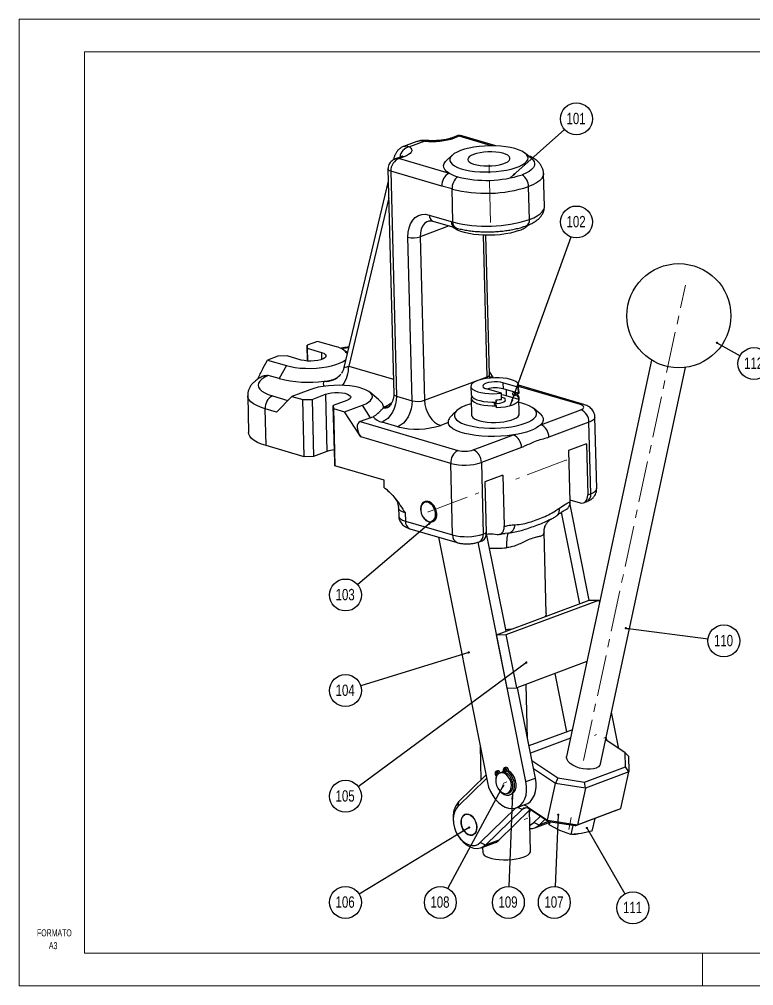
# Model space of a CAD drawing. Header units: millimetres. Extents: x 0 to 630, y 0 to 445.
# Drawn here: x 0 to 338.6, y 0 to 445.5 of the extents above; entities that cross this region are included whole.
import ezdxf

# ---------------------------------------------------------------- set-up
doc = ezdxf.new("R2010")
doc.units = ezdxf.units.MM
doc.header["$LTSCALE"] = 1.5
doc.linetypes.add('CENTERX2', pattern=[20.32, 12.7, -2.54, 2.54, -2.54])
doc.layers.add('COTAS', color=7, linetype='Continuous')
doc.styles.add('SLDTEXTSTYLE0', font='TXT', dxfattribs={"width": 0.595745})
doc.styles.add('SLDTEXTSTYLE6', font='TXT', dxfattribs={"width": 0.75})
doc.dimstyles.new('SLDDIMSTYLE0', dxfattribs={"dimtxt": 0.18, "dimasz": 3, "dimexe": 0, "dimexo": 0.0625, "dimgap": 0, "dimtad": 0, "dimtih": 1, "dimtoh": 1, "dimdec": 0, "dimrnd": 1e-09, "dimzin": 0, "dimdsep": 46, "dimtxsty": 'Standard', "dimsah": 1, "dimcen": 0.09, "dimadec": 0, "dimazin": 0, "dimtfac": 3, "dimtdec": 0, "dimtofl": 0, "dimtmove": 0, "dimatfit": 3, "dimfxl": 0, "dimfrac": 2, "dimtolj": 1, "dimtzin": 0, "dimarcsym": 0})
doc.dimstyles.new('SLDDIMSTYLE1', dxfattribs={"dimtxt": 0.18, "dimasz": 1.05, "dimexe": 0, "dimexo": 0.0625, "dimgap": 0, "dimtad": 0, "dimtih": 1, "dimtoh": 1, "dimdec": 0, "dimrnd": 1e-09, "dimzin": 0, "dimdsep": 46, "dimtxsty": 'Standard', "dimblk1": 'DOT', "dimblk2": 'DOT', "dimsah": 1, "dimcen": 0.09, "dimadec": 0, "dimazin": 0, "dimtfac": 1.05, "dimtdec": 0, "dimtofl": 0, "dimtmove": 0, "dimatfit": 3, "dimldrblk": 'DOT', "dimfxl": 0, "dimfrac": 2, "dimtolj": 1, "dimtzin": 0, "dimarcsym": 0})

# ---------------------------------------------------------------- blocks, each defined once
blk = doc.blocks.new('SW_NOTE_0')
at = {"color": 0, "linetype": 'Continuous', "lineweight": 18, "insert": (0, 4.16), "char_height": 3.228, "attachment_point": 1, "style": 'SLDTEXTSTYLE0'}
blk.add_mtext('FORMATO', dxfattribs=at)
blk = doc.blocks.new('SW_NOTE_0_1')
at = {"color": 0, "linetype": 'Continuous', "lineweight": 18, "insert": (0, 4.16), "char_height": 3.228, "attachment_point": 1, "style": 'SLDTEXTSTYLE0'}
blk.add_mtext('A3', dxfattribs=at)
blk = doc.blocks.new('Bloco2')
at = {"color": 7, "linetype": 'Continuous', "lineweight": 18}
for p, q in [((630.12, 445.6), (0.12, 445.6)), ((0.12, 445.6), (0.12, 0.1)), ((30.12, 430.6), (30.12, 15.1)), ((615.87, 430.6), (30.12, 430.6)), ((615.87, 15.1), (30.12, 15.1)), ((315.12, 0.1), (315.12, 15.1)), ((630.12, 0.1), (0.12, 0.1))]:
    blk.add_line(p, q, dxfattribs=at)
for name, p in [('SW_NOTE_0', (8.24, 21.9)), ('SW_NOTE_0_1', (13.75, 16))]:
    blk.add_blockref(name, p, dxfattribs=at)
blk = doc.blocks.new('SW_NOTE_0_2')
at = {"layer": 'COTAS', "color": 0}
blk.add_circle((5.5, 4.9), 7.36, dxfattribs=at)
at = {"layer": 'COTAS', "color": 0, "insert": (5.34, 7.68), "char_height": 5.25, "attachment_point": 2, "style": 'SLDTEXTSTYLE6'}
blk.add_mtext('101', dxfattribs=at)
blk = doc.blocks.new('SW_NOTE_0_3')
at = {"layer": 'COTAS', "color": 0}
blk.add_circle((2.5, 6.93), 7.36, dxfattribs=at)
at = {"layer": 'COTAS', "color": 0, "insert": (2.34, 9.71), "char_height": 5.25, "attachment_point": 2, "style": 'SLDTEXTSTYLE6'}
blk.add_mtext('102', dxfattribs=at)
blk = doc.blocks.new('SW_NOTE_0_4')
at = {"layer": 'COTAS', "color": 0}
blk.add_circle((-7.03, -2.18), 7.36, dxfattribs=at)
at = {"layer": 'COTAS', "color": 0, "insert": (-7.19, 0.6), "char_height": 5.25, "attachment_point": 2, "style": 'SLDTEXTSTYLE6'}
blk.add_mtext('104', dxfattribs=at)
blk = doc.blocks.new('_Dot')
at = {"color": 0, "linetype": 'ByBlock', "lineweight": -2}
blk.add_line((-0.5, 0), (-1, 0), dxfattribs=at)
at = {"color": 0, "linetype": 'ByBlock', "const_width": 0.5}
blk.add_lwpolyline([(-0.25, 0, 1), (0.25, 0, 1)], format="xyb", close=True, dxfattribs=at)
blk = doc.blocks.new('SW_NOTE_0_5')
at = {"layer": 'COTAS', "color": 0}
blk.add_circle((-5.61, -4.77), 7.36, dxfattribs=at)
at = {"layer": 'COTAS', "color": 0, "insert": (-5.77, -1.98), "char_height": 5.25, "attachment_point": 2, "style": 'SLDTEXTSTYLE6'}
blk.add_mtext('103', dxfattribs=at)
blk = doc.blocks.new('SW_NOTE_0_6')
at = {"layer": 'COTAS', "color": 0}
blk.add_circle((-5.92, -4.38), 7.36, dxfattribs=at)
at = {"layer": 'COTAS', "color": 0, "insert": (-6.08, -1.59), "char_height": 5.25, "attachment_point": 2, "style": 'SLDTEXTSTYLE6'}
blk.add_mtext('105', dxfattribs=at)
blk = doc.blocks.new('SW_NOTE_0_7')
at = {"layer": 'COTAS', "color": 0}
blk.add_circle((-6.3, -3.81), 7.36, dxfattribs=at)
at = {"layer": 'COTAS', "color": 0, "insert": (-6.46, -1.03), "char_height": 5.25, "attachment_point": 2, "style": 'SLDTEXTSTYLE6'}
blk.add_mtext('106', dxfattribs=at)
blk = doc.blocks.new('SW_NOTE_0_8')
at = {"layer": 'COTAS', "color": 0}
blk.add_circle((-0.33, -7.36), 7.36, dxfattribs=at)
at = {"layer": 'COTAS', "color": 0, "insert": (-0.49, -4.57), "char_height": 5.25, "attachment_point": 2, "style": 'SLDTEXTSTYLE6'}
blk.add_mtext('107', dxfattribs=at)
blk = doc.blocks.new('SW_NOTE_0_9')
at = {"layer": 'COTAS', "color": 0}
blk.add_circle((-3.49, -6.48), 7.36, dxfattribs=at)
at = {"layer": 'COTAS', "color": 0, "insert": (-3.65, -3.7), "char_height": 5.25, "attachment_point": 2, "style": 'SLDTEXTSTYLE6'}
blk.add_mtext('108', dxfattribs=at)
blk = doc.blocks.new('SW_NOTE_0_10')
at = {"layer": 'COTAS', "color": 0}
blk.add_circle((-0.28, -7.36), 7.36, dxfattribs=at)
at = {"layer": 'COTAS', "color": 0, "insert": (-0.44, -4.57), "char_height": 5.25, "attachment_point": 2, "style": 'SLDTEXTSTYLE6'}
blk.add_mtext('109', dxfattribs=at)
blk = doc.blocks.new('SW_NOTE_0_11')
at = {"layer": 'COTAS', "color": 0}
blk.add_circle((7.3, -0.95), 7.36, dxfattribs=at)
at = {"layer": 'COTAS', "color": 0, "insert": (7.14, 1.84), "char_height": 5.25, "attachment_point": 2, "style": 'SLDTEXTSTYLE6'}
blk.add_mtext('110', dxfattribs=at)
blk = doc.blocks.new('SW_NOTE_0_12')
at = {"layer": 'COTAS', "color": 0}
blk.add_circle((3.67, -6.38), 7.36, dxfattribs=at)
at = {"layer": 'COTAS', "color": 0, "insert": (3.52, -3.6), "char_height": 5.25, "attachment_point": 2, "style": 'SLDTEXTSTYLE6'}
blk.add_mtext('111', dxfattribs=at)
blk = doc.blocks.new('SW_NOTE_0_13')
at = {"layer": 'COTAS', "color": 0}
blk.add_circle((6.42, -3.61), 7.36, dxfattribs=at)
at = {"layer": 'COTAS', "color": 0, "insert": (6.26, -0.82), "char_height": 5.25, "attachment_point": 2, "style": 'SLDTEXTSTYLE6'}
blk.add_mtext('112', dxfattribs=at)

msp = doc.modelspace()

# ---------------------------------------------------------------- linework, layer by layer
at = {"color": 7, "linetype": 'Continuous', "lineweight": 25}
for p, q in [((183.21, 389.14), (177.17, 386.88)), ((186.99, 389.39), (179.93, 386.75)), ((201.49, 391.67), (199.11, 390.78)), ((202.81, 391.58), (200.74, 390.81)), ((219.71, 387.14), (204.02, 391.76)), ((236.19, 381.31), (233.32, 383.71)), ((172.57, 381.18), (172.46, 380.68)), ((175.71, 382.02), (173.33, 381.13)), ((177.34, 382.05), (175.27, 381.28)), ((175.27, 381.28), (198.12, 374.56)), ((199.61, 382.85), (196.87, 380.3)), ((169.98, 376.42), (172.63, 272.75)), ((194.8, 368.56), (171.23, 375.49)), ((171.23, 375.49), (173.87, 271.82)), ((242.09, 359.17), (241.7, 374.35)), ((170.12, 370.85), (149.69, 284.93)), ((199.5, 367.28), (194.8, 368.56)), ((199.89, 352.1), (199.5, 367.28)), ((235.22, 353.2), (234.83, 368.38)), ((189.01, 355.29), (199.14, 352.31)), ((190.64, 352.49), (200.77, 349.51)), ((199.14, 352.31), (199.89, 352.1)), ((200.07, 349.71), (200.46, 349.38)), ((200.77, 349.51), (201.52, 349.29)), ((234.17, 350.24), (234.64, 350.67)), ((181.12, 269.69), (179.2, 345.09)), ((184.85, 345.26), (186.78, 269.87)), ((216.79, 281.64), (215.15, 345.92)), ((137.48, 297.05), (132.66, 295.25)), ((132.66, 295.25), (132.77, 293.84)), ((132.85, 287.97), (132.66, 295.25)), ((146.18, 294.5), (137.48, 297.05)), ((119.24, 290.23), (114.42, 288.43)), ((123.48, 290.36), (119.24, 290.23)), ((130.01, 288.44), (123.48, 290.36)), ((132.77, 293.84), (139.3, 291.92)), ((132.77, 293.84), (132.92, 287.97)), ((151.3, 291.69), (150.26, 292.56)), ((112.26, 284.53), (114.42, 288.43)), ((114.42, 288.43), (123.12, 285.87)), ((123.12, 285.87), (119.8, 279.87)), ((291.51, 288.41), (252.34, 105.68)), ((119.8, 279.87), (114.78, 281.35)), ((186.78, 269.87), (215.69, 280.68)), ((216.76, 282.83), (218.42, 280.26)), ((218.55, 280.22), (216.9, 280.71)), ((267.99, 102.33), (307.16, 285.06)), ((208.19, 276.29), (208.29, 272.43)), ((229.88, 275.96), (222.97, 277.99)), ((222.97, 277.99), (223.05, 275.16)), ((230.28, 272.99), (230.19, 276.85)), ((260.23, 267.97), (230.19, 276.8)), ((105.29, 271.96), (105.72, 254.99)), ((133.91, 274.76), (125.65, 271.67)), ((134.96, 270.31), (141.16, 272.63)), ((141.16, 272.63), (141.83, 246.24)), ((165.64, 270.23), (161.66, 273.57)), ((173.87, 271.82), (181.12, 269.69)), ((222.31, 273.13), (215.4, 275.16)), ((222.38, 270.3), (222.31, 273.13)), ((229.95, 273.13), (223.05, 275.16)), ((230.35, 270.19), (224.52, 271.91)), ((229.7, 272.47), (229.5, 272.64)), ((229.88, 275.96), (229.95, 273.13)), ((230.26, 273.96), (230.28, 272.93)), ((230.28, 272.93), (230.28, 272.99)), ((125.65, 271.67), (118.64, 264.38)), ((125.65, 271.67), (130.72, 270.18)), ((130.72, 270.18), (134.96, 270.31)), ((131.4, 243.79), (130.72, 270.18)), ((134.96, 270.31), (135.64, 243.92)), ((150.94, 269.75), (144.75, 267.43)), ((144.75, 267.43), (144.86, 266.02)), ((145.42, 241.04), (144.75, 267.43)), ((149.93, 264.53), (158.19, 267.62)), ((161.94, 261.84), (158.19, 267.62)), ((208.33, 270.73), (208.53, 263.07)), ((219.96, 269.06), (219.93, 270.1)), ((220.03, 266.33), (220, 267.37)), ((222.66, 271.21), (222.36, 271.29)), ((230.52, 263.63), (230.33, 271.29)), ((230.33, 271.23), (230.35, 270.19)), ((113.81, 248.96), (113.38, 265.93)), ((118.64, 264.38), (113.38, 265.93)), ((144.86, 266.02), (145.53, 239.63)), ((144.86, 266.02), (149.93, 264.53)), ((157.42, 252.97), (149.93, 264.53)), ((167.68, 266.21), (167.91, 266.86)), ((168.1, 266.93), (167.91, 266.98)), ((167.91, 266.86), (168.1, 266.93)), ((201.7, 265.14), (199.86, 263.43)), ((240.1, 263.64), (237.23, 266.04)), ((240.41, 258.62), (258.88, 265.53)), ((161.94, 261.84), (157.12, 260.04)), ((157.12, 260.04), (202.25, 246.76)), ((174.48, 257.69), (167.23, 259.82)), ((197.65, 259.57), (194.27, 258.31)), ((262.62, 259.75), (244.15, 252.84)), ((263.47, 226.76), (262.62, 259.75)), ((266.21, 229.15), (265.37, 262.14)), ((198.93, 240.76), (157.42, 252.97)), ((209.32, 246.98), (227.79, 253.9)), ((261.49, 249.81), (253.23, 246.72)), ((261.49, 249.81), (262.09, 226.25)), ((131.4, 243.79), (113.81, 248.96)), ((141.83, 246.24), (135.64, 243.92)), ((231.54, 248.12), (213.06, 241.21)), ((253.23, 246.72), (253.83, 223.11)), ((135.64, 243.92), (131.4, 243.79)), ((145.53, 239.63), (145.42, 241.04)), ((199.77, 207.78), (198.93, 240.76)), ((213.06, 241.21), (213.91, 208.22)), ((168.19, 232.97), (145.53, 239.63)), ((168.28, 229.51), (168.19, 232.97)), ((222.94, 235.39), (214.68, 232.3)), ((214.68, 232.3), (215.28, 208.74)), ((222.94, 235.39), (223.54, 211.78)), ((253.81, 224.01), (258.58, 222.6)), ((260.22, 222.63), (261.59, 223.15)), ((262.09, 226.25), (263.47, 226.76)), ((174.81, 220.26), (174.91, 216.49)), ((185.1, 219.22), (185.11, 219.1)), ((262.74, 177.72), (253.77, 222.58)), ((177.93, 217.94), (178.02, 214.17)), ((178.02, 214.17), (199.77, 207.78)), ((186.38, 215.71), (186.45, 215.61)), ((245.32, 215.22), (245.18, 215.14)), ((258.37, 176.08), (249.93, 218.28)), ((180.05, 210.67), (201.8, 204.27)), ((193.23, 206.79), (215.83, 93.71)), ((212.03, 204.6), (213.41, 205.12)), ((213.91, 208.22), (215.28, 208.74)), ((224.43, 163.38), (215.27, 209.23)), ((242.88, 171.52), (241.92, 209.22)), ((233.59, 94.05), (211.53, 204.44)), ((220.06, 161.75), (262.74, 177.72)), ((224.5, 161.83), (267.18, 177.8)), ((262.74, 177.72), (267.18, 177.8)), ((267.18, 177.8), (267.48, 176.29)), ((220.06, 161.75), (224.5, 161.83)), ((224.97, 137.21), (220.06, 161.75)), ((229.41, 137.29), (224.5, 161.83)), ((261.71, 149.38), (229.41, 137.29)), ((246.98, 143.87), (252.34, 117.03)), ((234.35, 113.77), (233.71, 138.9)), ((224.97, 137.21), (229.41, 137.29)), ((237.96, 95.68), (229.63, 137.38)), ((276.27, 110.01), (273.07, 126.03)), ((254.99, 118.02), (234.99, 110.54)), ((279.31, 107.35), (270.35, 113.35)), ((270.99, 112.92), (270.64, 114.69)), ((212.42, 110.79), (212.83, 94.78)), ((276.4, 109.3), (276.27, 110.01)), ((279.43, 100.93), (279.31, 107.35)), ((280.9, 105.79), (279.31, 107.35)), ((236.34, 103.78), (248.33, 95.76)), ((280.9, 105.79), (281.04, 98.52)), ((220.49, 99.06), (219.8, 98.8)), ((222.2, 98.28), (221.51, 98.02)), ((224.23, 100.65), (223.55, 100.4)), ((224.85, 98.85), (225.54, 99.11)), ((247.17, 93.17), (237.12, 99.9)), ((260.61, 93.89), (279.43, 100.93)), ((281.04, 98.52), (261.08, 91.06)), ((277.38, 81.66), (281.04, 98.52)), ((281.04, 98.52), (279.43, 100.93)), ((281.04, 98.52), (281.04, 98.52)), ((215.47, 95.52), (202.15, 82.53)), ((202.5, 84.7), (215.16, 97.06)), ((233.59, 94.05), (237.96, 95.68)), ((248.33, 95.76), (247.17, 93.17)), ((248.33, 95.76), (260.61, 93.89)), ((261.08, 91.06), (260.61, 93.89)), ((243.52, 76.31), (247.17, 93.17)), ((261.08, 91.05), (247.17, 93.17)), ((261.08, 91.05), (257.42, 74.19)), ((261.08, 91.06), (261.08, 91.05)), ((202.5, 84.7), (202.15, 82.53)), ((225.02, 88.65), (225.71, 88.91)), ((226.13, 88), (226.81, 88.26)), ((212.51, 65.94), (228.8, 81.86)), ((231.77, 81.26), (214.92, 64.8)), ((221.11, 67.11), (235.51, 81.18)), ((229.16, 81.98), (233.53, 83.62)), ((234.25, 82.51), (243.52, 76.31)), ((235.26, 81.34), (234.25, 82.51)), ((235.67, 61.98), (235.19, 80.87)), ((243.94, 75.53), (235.26, 81.34)), ((275.04, 80.7), (256.22, 73.66)), ((257.42, 74.19), (277.38, 81.66)), ((275.04, 80.7), (277.38, 81.66)), ((200.05, 76.45), (200.12, 75.65)), ((237.28, 75.21), (240.18, 78.05)), ((242.31, 76.62), (239.7, 74.07)), ((243.52, 76.31), (257.42, 74.19)), ((243.94, 75.53), (243.52, 76.31)), ((265.28, 77.05), (264.02, 71.21)), ((239.7, 74.07), (237.28, 75.21)), ((237.69, 72.78), (243.89, 75.1)), ((243.89, 75.1), (244.33, 75.29)), ((256.22, 73.66), (243.94, 75.53)), ((244.64, 75.43), (244.36, 74.13)), ((249.25, 71.56), (244.36, 74.13)), ((254.3, 69.69), (249.25, 71.56)), ((255.18, 73.82), (254.3, 69.69)), ((256.22, 73.66), (257.42, 74.19)), ((202.82, 68.43), (203.29, 67.79)), ((221.11, 67.11), (214.92, 64.8)), ((259.09, 70.1), (254.3, 69.69)), ((264.02, 71.21), (259.09, 70.1)), ((214.92, 64.8), (212.51, 65.94)), ((212.91, 63.51), (219.11, 65.83)), ((213.62, 63.78), (213.68, 61.42))]:
    msp.add_line(p, q, dxfattribs=at)
at = {"color": 8, "linetype": 'Continuous', "lineweight": 25}
for p, q in [((217.77, 387.18), (202.81, 391.58)), ((170.32, 363.24), (151.86, 285.66)), ((198.21, 350.26), (184.85, 345.26)), ((215.69, 280.68), (214.02, 345.95)), ((139.3, 291.92), (139.38, 288.68)), ((151.86, 285.66), (172.45, 279.6)), ((215.69, 280.68), (215.73, 279.98)), ((217.06, 280.13), (216.96, 280.16)), ((258.7, 267.88), (230.2, 276.26)), ((116.7, 271.93), (123.87, 269.82)), ((224.45, 274.75), (224.52, 271.91)), ((225.48, 208.56), (223.99, 208.46)), ((254.16, 114.18), (235.65, 107.26)), ((275.67, 109.79), (276.27, 110.01)), ((231.77, 81.26), (229.77, 82.21)), ((233.59, 81.94), (231.77, 81.26)), ((243.82, 75.61), (239.7, 74.07))]:
    msp.add_line(p, q, dxfattribs=at)
at = {"color": 8, "linetype": 'Continuous', "lineweight": 25, "flags": 128}
for points in [[(187.58, 389.66), (187.32, 389.62), (186.99, 389.39)], [(172.54, 380.78), (172.54, 380.9), (172.57, 381.17)], [(171.23, 375.49), (170.72, 375.68), (170.33, 375.9), (170.08, 376.14), (169.98, 376.4), (169.98, 376.42)], [(241.7, 374.36), (241.69, 373.99), (241.4, 372.98), (240.75, 371.99), (239.76, 371.01), (238.43, 370.08), (236.78, 369.2), (234.83, 368.38)], [(235.22, 353.2), (237.16, 354.02), (238.81, 354.9), (240.15, 355.83), (241.14, 356.81), (241.79, 357.8), (242.07, 358.81), (242.09, 359.17)], [(188.65, 352.52), (187.88, 352.15), (186.81, 351.3), (185.94, 350.14), (185.31, 348.71), (184.95, 347.06), (184.85, 345.26)], [(151.87, 294.11), (149.42, 293.71), (148.66, 293.56)], [(215.69, 280.68), (216.17, 280.9), (216.52, 281.14), (216.73, 281.4), (216.79, 281.64)], [(113.38, 265.93), (111.27, 266.63), (109.44, 267.42), (107.92, 268.28), (106.74, 269.21), (105.89, 270.18), (105.41, 271.19), (105.29, 271.96)], [(172.63, 272.75), (172.63, 272.73), (172.73, 272.47), (172.97, 272.23), (173.36, 272.01), (173.87, 271.82)], [(169.96, 266.47), (168.94, 266.22), (167.68, 266.21)], [(265.37, 262.14), (265.23, 261.54), (264.71, 260.9), (263.83, 260.29), (262.62, 259.75)], [(263.47, 226.76), (264.67, 227.31), (265.55, 227.91), (266.07, 228.55), (266.21, 229.15)], [(177.93, 217.94), (176.64, 218.41), (175.68, 218.96), (175.06, 219.56), (174.82, 220.21), (174.81, 220.26)], [(174.91, 216.49), (174.91, 216.44), (175.16, 215.79), (175.77, 215.19), (176.74, 214.64), (178.02, 214.17)], [(241.92, 209.22), (241.92, 209.21), (241.75, 208.27)]]:
    msp.add_lwpolyline(points, dxfattribs=at)
at = {"color": 7, "linetype": 'Continuous', "lineweight": 25, "flags": 128}
for points in [[(179.93, 386.75), (180.51, 386.17), (180.84, 385.57), (180.9, 384.94), (180.69, 384.32), (180.22, 383.71), (179.49, 383.11), (178.52, 382.56), (177.34, 382.05)], [(203.45, 385), (201.85, 384.31), (200.54, 383.57), (199.53, 382.78), (198.86, 381.95), (198.53, 381.11), (198.55, 380.28), (198.93, 379.45), (199.64, 378.67), (200.68, 377.93), (202.03, 377.25), (203.66, 376.65), (205.55, 376.13), (207.64, 375.72), (209.91, 375.41), (212.31, 375.21), (214.79, 375.13), (217.3, 375.16), (219.8, 375.32), (222.23, 375.58), (224.56, 375.95), (226.72, 376.43), (228.69, 377), (230.42, 377.64), (231.88, 378.36), (233.04, 379.13), (233.88, 379.94), (234.38, 380.77), (234.54, 381.61), (234.34, 382.45), (233.8, 383.25), (232.92, 384.02), (231.72, 384.73), (230.22, 385.37), (228.46, 385.93), (226.47, 386.39), (224.28, 386.76), (221.94, 387.01), (219.5, 387.15), (216.99, 387.18), (214.48, 387.08), (212.01, 386.87), (209.63, 386.55), (207.38, 386.13), (205.3, 385.61), (203.45, 385)], [(209.45, 383.23), (208.31, 382.72), (207.46, 382.15), (206.94, 381.54), (206.77, 380.93), (206.95, 380.31), (207.48, 379.73), (208.33, 379.2), (209.48, 378.74), (210.88, 378.37), (212.49, 378.1), (214.24, 377.94), (216.08, 377.89), (217.93, 377.97), (219.73, 378.15), (221.41, 378.45), (222.92, 378.84), (224.19, 379.32), (225.19, 379.87), (225.88, 380.46), (226.22, 381.07), (226.22, 381.69), (225.87, 382.29), (225.17, 382.85), (224.17, 383.34), (222.89, 383.76), (221.37, 384.08), (219.69, 384.3), (217.89, 384.4), (216.03, 384.39), (214.2, 384.26), (212.45, 384.02), (210.85, 383.67), (209.45, 383.23)], [(198.12, 374.56), (196.96, 375.37), (196.14, 376.24), (195.68, 377.15), (195.58, 378.07), (195.85, 379), (196.49, 379.92), (196.87, 380.3)], [(236.19, 381.31), (236.75, 380.77), (237.35, 379.89), (237.6, 378.98), (237.49, 378.07), (237.03, 377.15), (236.21, 376.26), (235.06, 375.4), (233.59, 374.59), (231.83, 373.84)], [(179.2, 345.09), (179.3, 347.33), (179.7, 349.42), (180.39, 351.28), (181.36, 352.87), (182.57, 354.13), (183.98, 355.02), (185.56, 355.52), (187.26, 355.61), (189.01, 355.29)], [(230.33, 348.09), (228.48, 347.49), (226.41, 346.96), (224.16, 346.54), (221.77, 346.22), (219.3, 346.01), (216.79, 345.92), (214.29, 345.94), (211.84, 346.08), (209.5, 346.33), (207.32, 346.7), (205.32, 347.16), (203.56, 347.72), (202.06, 348.36), (200.87, 349.07), (200.46, 349.38)], [(139.3, 291.92), (140.34, 291.53), (141.04, 291.05), (141.38, 290.53), (141.32, 289.98), (140.88, 289.45), (140.07, 288.96), (138.95, 288.54), (137.58, 288.22), (136.04, 288.01), (134.42, 287.93), (132.81, 287.97), (131.31, 288.15), (130.01, 288.44)], [(123.12, 285.87), (125.06, 285.38), (127.22, 285.01), (129.53, 284.75), (131.97, 284.61), (134.46, 284.59), (136.96, 284.7), (139.41, 284.93), (141.75, 285.28), (143.93, 285.74), (145.9, 286.3), (147.62, 286.94), (149.06, 287.66), (150.17, 288.43), (150.62, 288.86)], [(114.78, 281.35), (113.16, 280.53), (111.87, 279.66), (110.93, 278.75), (110.35, 277.81), (110.16, 276.86), (110.35, 275.92), (110.93, 275), (111.87, 274.13), (113.16, 273.32), (114.78, 272.58), (116.7, 271.93)], [(158.19, 267.62), (159.78, 268.3), (161.05, 269.05), (161.99, 269.84), (162.58, 270.67), (162.79, 271.51), (162.64, 272.34), (162.11, 273.14), (161.22, 273.9), (159.99, 274.6), (158.45, 275.22), (156.64, 275.76), (154.59, 276.19), (152.35, 276.51), (149.96, 276.71), (147.49, 276.79), (144.99, 276.74), (142.51, 276.57), (140.11, 276.28), (137.84, 275.87), (135.76, 275.36), (133.91, 274.76)], [(229.88, 275.96), (230.17, 276.62), (230.1, 277.28), (229.68, 277.92), (228.91, 278.51), (227.83, 279.04), (226.47, 279.49), (224.87, 279.84), (223.09, 280.09), (221.18, 280.23), (219.2, 280.24), (217.23, 280.14), (215.32, 279.92), (213.53, 279.59), (211.93, 279.17), (210.56, 278.65), (209.48, 278.08), (208.71, 277.45), (208.28, 276.79), (208.21, 276.13), (208.49, 275.48), (209.12, 274.87), (210.08, 274.31), (211.33, 273.83), (212.84, 273.43), (214.56, 273.14), (216.43, 272.96), (218.38, 272.9), (220.37, 272.95), (222.31, 273.13)], [(222.97, 277.99), (221.81, 278.25), (220.47, 278.39), (219.05, 278.4), (217.63, 278.3), (216.32, 278.07), (215.2, 277.75), (214.36, 277.34), (213.84, 276.88), (213.69, 276.4), (213.92, 275.93), (214.5, 275.51), (215.4, 275.16)], [(141.16, 272.63), (142.41, 273), (143.88, 273.27), (145.47, 273.42), (147.09, 273.44), (148.66, 273.33), (150.07, 273.09), (151.25, 272.74), (152.13, 272.3), (152.65, 271.8), (152.79, 271.27), (152.54, 270.72), (151.91, 270.21), (150.94, 269.75)], [(173.87, 271.82), (173.79, 269.93), (173.44, 268.02), (172.85, 266.15), (172.03, 264.4), (171.02, 262.84), (169.85, 261.53), (168.57, 260.51), (167.23, 259.82)], [(208.29, 272.43), (208.42, 271.9), (208.92, 271.26), (209.76, 270.66), (210.93, 270.13), (212.39, 269.7), (214.08, 269.36), (215.95, 269.14), (217.93, 269.04), (219.96, 269.06)], [(224.52, 271.91), (223.18, 272.22), (222.33, 272.34)], [(228.75, 272.54), (228.71, 272.23), (228.57, 271.99), (228.37, 271.87), (228.12, 271.88), (227.87, 272.02), (227.65, 272.26), (227.5, 272.58), (227.44, 272.92), (227.49, 273.23), (227.62, 273.46), (227.83, 273.58), (228.07, 273.58), (228.33, 273.44), (228.54, 273.19), (228.69, 272.87), (228.75, 272.54)], [(181.12, 269.69), (181.04, 267.8), (180.69, 265.89), (180.1, 264.02), (179.28, 262.27), (178.27, 260.71), (177.1, 259.39), (175.82, 258.37), (174.48, 257.69)], [(186.78, 269.87), (186.96, 267.99), (187.42, 266.1), (188.13, 264.27), (189.07, 262.58), (190.2, 261.08), (191.48, 259.84), (192.85, 258.91), (194.27, 258.31)], [(205.75, 267.4), (204.1, 266.7), (202.73, 265.93), (201.68, 265.11), (200.96, 264.27), (200.59, 263.4), (200.57, 262.54), (200.9, 261.69), (201.58, 260.87), (202.59, 260.09), (203.92, 259.38), (205.54, 258.74), (207.42, 258.19), (209.52, 257.73), (211.82, 257.38), (214.25, 257.14), (216.79, 257.01), (219.37, 257.01), (221.96, 257.12), (224.5, 257.34), (226.95, 257.68), (229.26, 258.13), (231.39, 258.67), (233.3, 259.3), (234.95, 260), (236.32, 260.77), (237.37, 261.58), (238.09, 262.43), (238.47, 263.29), (238.49, 264.16), (238.15, 265.01), (237.48, 265.83), (236.46, 266.6), (235.13, 267.31), (233.51, 267.95), (231.63, 268.51), (230.39, 268.79)], [(208.4, 268.23), (207.66, 268.03), (205.75, 267.4)], [(208.61, 271.59), (208.59, 271.55), (208.34, 270.88), (208.46, 270.2), (208.96, 269.56), (209.81, 268.96), (210.98, 268.44), (212.43, 268), (214.12, 267.66), (215.99, 267.44), (217.97, 267.34), (220, 267.37)], [(219.06, 268.37), (220.29, 268.43), (221.53, 268.6), (222.6, 268.87), (223.44, 269.23), (223.97, 269.64), (224.16, 270.07), (223.99, 270.5), (223.48, 270.89), (222.66, 271.21)], [(230.35, 270.19), (230.14, 269.5), (229.55, 268.83), (228.6, 268.2), (227.33, 267.63), (225.78, 267.14), (224, 266.76), (222.06, 266.48), (220.03, 266.33)], [(258.88, 265.53), (259.48, 265.8), (259.92, 266.1), (260.18, 266.42), (260.25, 266.75), (260.13, 267.07), (259.82, 267.38), (259.34, 267.65), (258.7, 267.88)], [(208.53, 263.07), (208.63, 262.6), (209.08, 261.96), (209.86, 261.38), (210.95, 260.86), (212.32, 260.41), (213.92, 260.06), (215.7, 259.82), (217.6, 259.69), (219.56, 259.68), (221.53, 259.79), (223.43, 260.01), (225.2, 260.33), (226.79, 260.76), (228.15, 261.27), (229.23, 261.84), (230, 262.46), (230.43, 263.12), (230.52, 263.63)], [(240.1, 263.64), (240.29, 263.48), (241.11, 262.54), (241.53, 261.57), (241.55, 260.58), (241.18, 259.59), (240.41, 258.62)], [(227.79, 253.9), (224.97, 253.53), (222.04, 253.28), (219.08, 253.17), (216.12, 253.19), (213.23, 253.35), (210.45, 253.64), (207.84, 254.05), (205.44, 254.58), (203.31, 255.22), (201.46, 255.96), (199.95, 256.77), (198.8, 257.66), (198.03, 258.6), (197.65, 259.57)], [(240.41, 258.62), (239.52, 257.87), (238.41, 257.15), (237.08, 256.46), (235.55, 255.83), (233.83, 255.25), (231.95, 254.73), (229.93, 254.28), (227.79, 253.9)], [(113.81, 248.96), (111.67, 249.68), (109.82, 250.48), (108.29, 251.36), (107.1, 252.3), (106.27, 253.3), (105.81, 254.32), (105.72, 254.99)], [(185.1, 219.22), (185.08, 219.89), (185.25, 221.09), (185.67, 222.1), (186.32, 222.84), (187.15, 223.26), (188.09, 223.33), (189.07, 223.04), (190.03, 222.42), (190.9, 221.5), (191.59, 220.37), (192.08, 219.1)], [(188.83, 213.8), (189.8, 213.69), (190.69, 213.94), (191.44, 214.52), (191.98, 215.4), (192.28, 216.51), (192.31, 217.77), (192.08, 219.09), (191.6, 220.36), (190.9, 221.5), (190.04, 222.41), (189.08, 223.04), (188.09, 223.33), (187.15, 223.26), (186.32, 222.84), (185.67, 222.1), (185.25, 221.1), (185.08, 219.9), (185.1, 219.22)], [(191.67, 218.98), (191.19, 220.23), (190.49, 221.33), (189.63, 222.2), (188.68, 222.77), (187.71, 222.98), (186.81, 222.82), (186.04, 222.31), (185.48, 221.49), (185.15, 220.42), (185.1, 219.19), (185.33, 217.89), (185.81, 216.64), (186.51, 215.54), (187.37, 214.67), (188.32, 214.11), (189.29, 213.9), (190.19, 214.05), (190.96, 214.56), (191.52, 215.39), (191.84, 216.46), (191.89, 217.69), (191.67, 218.98)], [(258.58, 222.6), (259.29, 222.48), (259.96, 222.55), (260.58, 222.8), (261.11, 223.23), (261.55, 223.81), (261.86, 224.53), (262.04, 225.35), (262.09, 226.25)], [(192.08, 219.1), (192.31, 217.78), (192.28, 216.52), (191.98, 215.41), (191.44, 214.52), (190.7, 213.94), (189.8, 213.69), (188.83, 213.8), (187.85, 214.26), (186.93, 215.04), (186.45, 215.61)], [(248.23, 217.1), (248.18, 217.06), (248.17, 217.06)], [(225.48, 208.56), (225.27, 208.32), (225.09, 207.89), (224.93, 207.26), (224.81, 206.46), (224.71, 205.51), (224.66, 204.41), (224.64, 203.19), (224.65, 201.88)], [(242.88, 171.52), (242.76, 170.73), (242.51, 170.15)], [(226.87, 164.3), (225.16, 164.14), (224.29, 164.08)], [(258.27, 100.32), (256.67, 100.88), (255.24, 101.58), (254.04, 102.4), (253.12, 103.29), (252.53, 104.22), (252.3, 105.13), (252.34, 105.68)], [(221.05, 97.78), (220.9, 98.16), (220.63, 98.54), (220.29, 98.77), (219.94, 98.83), (219.64, 98.71), (219.43, 98.42), (219.34, 98), (219.4, 97.54), (219.59, 97.09), (219.88, 96.74), (219.88, 96.74)], [(220.33, 97.07), (219.86, 96.1), (219.65, 94.93), (219.71, 93.64), (220.03, 92.32), (220.59, 91.09), (221.35, 90.02), (222.25, 89.19), (223.23, 88.68), (224.21, 88.51), (225.12, 88.69), (225.89, 89.22), (226.47, 90.06), (226.81, 91.14), (226.89, 92.38), (226.7, 93.7), (226.25, 94.98), (225.59, 96.15), (224.75, 97.1), (223.8, 97.78), (222.81, 98.13), (221.86, 98.12), (221.01, 97.76), (220.33, 97.07)], [(220.64, 97.84), (220.52, 98.07), (220.35, 98.23), (220.16, 98.3), (219.98, 98.28), (219.84, 98.17), (219.76, 97.98), (219.75, 97.74), (219.81, 97.49), (219.93, 97.26), (220.11, 97.1), (220.29, 97.02), (220.3, 97.02)], [(221.72, 98.1), (221.59, 98.42), (221.32, 98.79), (220.98, 99.03), (220.63, 99.09), (220.49, 99.06)], [(221.76, 89.59), (222.51, 88.87), (223.58, 88.19), (224.69, 87.85), (225.75, 87.89), (226.7, 88.29), (227.48, 89.04), (228.03, 90.08), (228.33, 91.35), (228.35, 92.77), (228.09, 94.24), (227.57, 95.67), (226.82, 96.97), (225.9, 98.05), (224.85, 98.85), (224.85, 98.85)], [(225.71, 88.91), (225.8, 88.95), (226.58, 89.48), (227.16, 90.32), (227.5, 91.4), (227.58, 92.64), (227.39, 93.95), (226.94, 95.24), (226.28, 96.4), (225.44, 97.36), (224.49, 98.04), (223.5, 98.38), (222.55, 98.38), (222.2, 98.28)], [(223.35, 98.67), (223.3, 98.66), (222.59, 98.39)], [(223.35, 98.67), (222.84, 98.51), (222.59, 98.39)], [(224.85, 98.85), (224.81, 99.31), (224.64, 99.77), (224.37, 100.14), (224.03, 100.37), (223.68, 100.43), (223.38, 100.3), (223.17, 100), (223.09, 99.59), (223.15, 99.12), (223.34, 98.67), (223.59, 98.37)], [(223.47, 98.49), (223.36, 98.47), (223.18, 98.42)], [(224.37, 99.43), (224.25, 99.64), (224.09, 99.8), (223.91, 99.87), (223.74, 99.85), (223.6, 99.74), (223.52, 99.56), (223.51, 99.33), (223.57, 99.09), (223.69, 98.88), (223.86, 98.72), (224.04, 98.65), (224.21, 98.67), (224.34, 98.78), (224.42, 98.96), (224.43, 99.19), (224.37, 99.43)], [(225.54, 99.11), (225.5, 99.57), (225.33, 100.03), (225.05, 100.4), (224.71, 100.63), (224.37, 100.69), (224.23, 100.65)], [(226.81, 88.26), (227.39, 88.55), (228.16, 89.3), (228.72, 90.34), (229.02, 91.61), (229.04, 93.03), (228.78, 94.5), (228.26, 95.93), (227.51, 97.23), (226.58, 98.31), (225.54, 99.11)], [(267.99, 102.33), (267.69, 101.61), (267.02, 100.91), (266.02, 100.34), (264.76, 99.95), (263.28, 99.74), (261.65, 99.74), (259.96, 99.94), (258.27, 100.32)], [(215.83, 93.71), (216.39, 91.58), (217.21, 89.52), (218.25, 87.6), (219.49, 85.86), (220.88, 84.37), (222.4, 83.17), (223.98, 82.29), (225.59, 81.76), (227.16, 81.61), (228.67, 81.82), (230.05, 82.4), (231.28, 83.34), (232.3, 84.59), (233.09, 86.12), (233.63, 87.89), (233.9, 89.84), (233.88, 91.91), (233.59, 94.05)], [(219.88, 96.74), (219.68, 95.4), (219.67, 95.17)], [(220.71, 97.51), (220.7, 97.59), (220.64, 97.84)], [(233.53, 83.62), (234.42, 84.04), (235.65, 84.97), (236.67, 86.22), (237.46, 87.75), (238, 89.52), (238.27, 91.47), (238.25, 93.55), (237.96, 95.68)], [(202.15, 82.53), (201.26, 81.4), (200.6, 80), (200.2, 78.38), (200.07, 76.6), (200.23, 74.72), (200.65, 72.83), (201.33, 70.99), (202.25, 69.28), (203.35, 67.76), (204.61, 66.48), (205.98, 65.51), (207.39, 64.86), (208.81, 64.58), (210.17, 64.67), (211.41, 65.13), (212.51, 65.94)], [(235.61, 81.11), (235.55, 80.86), (235.21, 80.04)], [(206.85, 69.76), (207.84, 69.44), (208.79, 69.46), (209.63, 69.85), (210.3, 70.56), (210.75, 71.54), (210.95, 72.72), (210.88, 74.01), (210.54, 75.32), (209.97, 76.55), (209.2, 77.61), (208.29, 78.42), (207.31, 78.92), (206.34, 79.07), (205.43, 78.86), (204.67, 78.31), (204.1, 77.46), (203.78, 76.36), (203.71, 75.12), (203.92, 73.8), (204.37, 72.52), (205.05, 71.36), (205.9, 70.42), (206.85, 69.76)], [(210.84, 71.88), (210.46, 70.83), (209.85, 70.03), (209.06, 69.54), (208.13, 69.41), (207.15, 69.63), (206.18, 70.19), (205.29, 71.05), (204.56, 72.15), (204.03, 73.41), (203.75, 74.72), (203.73, 76), (203.98, 77.15), (204.47, 78.08), (205.18, 78.73), (206.05, 79.04), (207.02, 79), (208, 78.6), (208.94, 77.88), (209.76, 76.89), (210.39, 75.71), (210.8, 74.41), (210.96, 73.1), (210.84, 71.88)], [(235.36, 74.05), (236.19, 74.4), (237.28, 75.21)], [(214.92, 64.8), (213.76, 63.92), (212.46, 63.36), (211.03, 63.16), (209.54, 63.3), (208.03, 63.8), (206.53, 64.62), (205.1, 65.76), (203.78, 67.16), (203.29, 67.79)], [(219.11, 65.83), (219.96, 66.23), (221.11, 67.11)], [(213.68, 61.42), (213.86, 60.78), (214.39, 60.16), (215.25, 59.59), (216.42, 59.09), (217.85, 58.66), (219.5, 58.34), (221.31, 58.13), (223.24, 58.03), (225.21, 58.04), (227.16, 58.18), (229.03, 58.43), (230.76, 58.78), (232.3, 59.23), (233.59, 59.75), (234.6, 60.34), (235.29, 60.97), (235.63, 61.63), (235.67, 61.98)]]:
    msp.add_lwpolyline(points, dxfattribs=at)
at = {"color": 7, "linetype": 'Continuous', "lineweight": 25}
msp.add_circle((304.08, 308.86), 24, dxfattribs=at)
for centre, radius, start, end in [((190.53, 422.47), 33.27, 263.8821, 287.8674), ((201.13, 368.98), 6.34, 118.28, 183.7855), ((206.87, 390.11), 17.84, 240.6462, 254.5579), ((206.28, 367.55), 6.79, 127.8341, 182.3286), ((215.37, 424.69), 53.45, 255.6475, 287.9435), ((228.2, 368.29), 6.63, 0.7655, 56.8032), ((215.26, 428.58), 63.3, 255.5814, 288.0096), ((215.65, 413.36), 63.26, 255.5695, 288.0214), ((226.63, 359.22), 11.73, 288.4088, 310.0353), ((181.72, 354.94), 10.17, 255.6475, 287.9435), ((144.94, 286.87), 7.73, 35.6474, 80.7448), ((133.5, 333.87), 55.71, 255.7662, 277.2906), ((134.25, 333.89), 55.64, 276.519, 279.7493), ((119.7, 266.34), 6.34, 118.2801, 183.7854), ((219.56, 261.63), 13.98, 75.5353, 105.9656), ((228.67, 271.17), 1.66, 2.0514, 51.5487), ((228.75, 274.04), 1.51, 322.8901, 356.9056), ((183.65, 279.54), 10.17, 255.6475, 287.9435), ((218.59, 301.75), 31.68, 272.4362, 276.8812), ((165.49, 266.97), 2.43, 357.3822, 0.2664), ((256.39, 259.81), 6.23, 359.4131, 66.4859), ((153.77, 283.73), 23.37, 290.4624, 293.4964), ((168.47, 266.59), 6.88, 218.5673, 259.6583), ((237.92, 252.9), 6.23, 359.4131, 66.4859), ((183.31, 291.95), 35.38, 255.547, 288.044), ((225.3, 248.18), 6.23, 359.4131, 66.4859), ((146.49, 232.7), 14.32, 94.8698, 108.977), ((205.25, 241.18), 6.34, 118.2801, 183.7854), ((205.4, 259.08), 12.71, 255.6475, 287.9435), ((206.83, 241.27), 6.23, 359.4131, 66.4859), ((205.23, 265.39), 25.42, 255.6475, 287.9435), ((190.43, 218.37), 4.84, 214.7034, 250.657), ((224.27, 212.75), 4.36, 286.0326, 356.0678), ((206.07, 232.4), 25.42, 255.6475, 287.9435), ((211.81, 208.24), 3.51, 297.1397, 8.1075), ((221.36, 98.09), 0.927, 175.6922, 221.7114), ((225.09, 99.68), 0.889, 178.4155, 222.6131), ((210.56, 77.83), 10.6, 139.5452, 187.4675), ((233.56, 79.26), 2.69, 50.6964, 131.7962), ((231.37, 78.34), 5.07, 55.444, 76.2804), ((235.7, 78.11), 5.69, 267.0308, 314.6894)]:
    msp.add_arc(centre, radius, start, end, dxfattribs=at)
at = {"color": 8, "linetype": 'Continuous', "lineweight": 25}
for centre, radius, start, end in [((199.97, 388.4), 2.53, 72.1879, 109.5362), ((180.93, 381.33), 5.51, 100.5152, 173.7794), ((176.57, 379.65), 2.53, 72.1793, 109.8761), ((191.77, 355.02), 2.77, 174.2125, 245.905), ((201.9, 352.04), 2.77, 174.1967, 246.0602), ((202.64, 351.82), 2.77, 174.2381, 245.9089), ((232.44, 352.81), 2.81, 297.1302, 8.0849), ((137.36, 285.33), 14.51, 323.7807, 1.3001), ((141.25, 287.57), 8.98, 265.636, 321.0151), ((259.58, 265.69), 2.37, 74.2944, 112.0688), ((259.99, 226.27), 3.51, 297.1397, 8.1075), ((246.18, 219.02), 2.81, 316.8071, 20.4091), ((181.47, 213.83), 3.46, 174.2131, 245.9045), ((250.54, 208.51), 8.79, 159.1235, 181.5336), ((203.22, 207.43), 3.46, 174.2078, 245.9592), ((210.43, 207.73), 3.51, 297.0784, 8.1125), ((219.51, 264.03), 62.36, 267.4803, 274.729)]:
    msp.add_arc(centre, radius, start, end, dxfattribs=at)
for centre, major_axis, ratio, start_param, end_param in [((202.93, 386.87), (-1.31, 4.84), 0.543716, 5.863757, 6.334764), ((202.93, 386.87), (0.97, 4.92), 0.516141, 6.236188, 6.693242), ((175.39, 376.57), (-2.61, 4.3), 0.799065, 5.662517, 6.135036), ((155.31, 286.94), (5.62, 2.01), 0.011245, 3.134271, 4.048947), ((155.55, 277.52), (15.39, 0.11), 0.332442, 2.905387, 3.352981), ((167.85, 276.35), (4.45, 9.02), 0.78144, 3.734169, 4.190122), ((167.85, 276.35), (-5.21, 8.61), 0.799065, 2.520924, 2.805334)]:
    msp.add_ellipse(centre, major_axis=major_axis, ratio=ratio, start_param=start_param, end_param=end_param, dxfattribs=at)
at = {"color": 7, "linetype": 'Continuous', "lineweight": 25}
for centre, major_axis, ratio, start_param, end_param in [((175.39, 376.57), (2.23, 4.51), 0.78144, 0.592577, 2.163373), ((131.11, 278.98), (20.15, 29.86), 0.527166, 1.736706, 1.893221), ((160.87, 254.26), (-4.23, 5.51), 0.5119, 6.127728, 7.698524)]:
    msp.add_ellipse(centre, major_axis=major_axis, ratio=ratio, start_param=start_param, end_param=end_param, dxfattribs=at)
at = {"color": 8, "linetype": 'Continuous', "lineweight": 25}
for points, knots in [([(186.99, 389.39), (186.17, 389.5), (184.81, 389.67), (183.7, 389.21), (183.25, 389.03)], [0, 0, 0, 0, 0.596035, 1, 1, 1, 1]), ([(177.21, 386.75), (177.5, 386.89), (178.37, 387.33), (179.3, 386.98), (179.93, 386.75)], [0, 0, 0, 0, 0.325596, 1, 1, 1, 1]), ([(245.18, 215.14), (244.53, 214.79), (242.3, 213.58), (237.78, 211.87), (232.77, 210.1), (228.62, 208.94), (226.53, 208.68), (225.48, 208.56)], [0, 0, 0, 0, 0.123867, 0.428822, 0.737721, 0.868116, 1, 1, 1, 1])]:
    msp.add_open_spline(points, degree=3, knots=knots, dxfattribs=at)
at = {"color": 7, "linetype": 'Continuous', "lineweight": 25}
for points, knots in [([(187.58, 389.64), (187.11, 389.67), (186.09, 389.75), (184.63, 389.59), (183.7, 389.29), (183.28, 389.15)], [0, 0, 0, 0, 0.322923, 0.691986, 1, 1, 1, 1]), ([(199.11, 390.78), (198.94, 390.72), (198.46, 390.54), (197.46, 390.27), (196.1, 389.98), (194.54, 389.74), (192.85, 389.58), (191.08, 389.51), (189.29, 389.52), (188.16, 389.61), (187.58, 389.66)], [0, 0, 0, 0, 0.069437, 0.190976, 0.317752, 0.449516, 0.584552, 0.721451, 0.859024, 1, 1, 1, 1]), ([(204.02, 391.73), (203.79, 391.79), (203.22, 391.96), (202.33, 391.93), (201.74, 391.73), (201.49, 391.64)], [0, 0, 0, 0, 0.275858, 0.688303, 1, 1, 1, 1]), ([(177.18, 386.87), (177.12, 386.85), (176.64, 386.71), (175.82, 386.21), (174.79, 385.38), (173.9, 384.32), (173.18, 383.06), (172.74, 381.98), (172.62, 381.31), (172.6, 381.17)], [0, 0, 0, 0, 0.024988, 0.195041, 0.370514, 0.548293, 0.742087, 0.942404, 1, 1, 1, 1]), ([(173.33, 381.1), (173.18, 381.05), (172.64, 380.88), (171.83, 380.34), (170.98, 379.51), (170.37, 378.52), (170.02, 377.46), (169.99, 376.75), (169.98, 376.42)], [0, 0, 0, 0, 0.078927, 0.275587, 0.465906, 0.653139, 0.839403, 1, 1, 1, 1]), ([(176.84, 382.56), (176.83, 382.56), (176.81, 382.54), (176.49, 382.35), (176.07, 382.16), (175.77, 382.05), (175.71, 382.02)], [0, 0, 0, 0, 0.245918, 0.565749, 0.91188, 1, 1, 1, 1]), ([(241.66, 374.37), (241.66, 374.68), (241.64, 375.48), (241.28, 376.73), (240.65, 378.05), (239.78, 379.23), (238.7, 380.31), (237.35, 381.31), (235.96, 382.13), (234.92, 382.55), (234.5, 382.72)], [0, 0, 0, 0, 0.075197, 0.196862, 0.317737, 0.442379, 0.575808, 0.72356, 0.889664, 1, 1, 1, 1]), ([(233.72, 350.31), (234.08, 350.45), (235.14, 350.86), (236.77, 351.64), (238.43, 352.68), (239.77, 353.81), (240.77, 354.98), (241.51, 356.21), (241.94, 357.51), (242.13, 358.53), (242.07, 359.07), (242.06, 359.17)], [0, 0, 0, 0, 0.077959, 0.23352, 0.393348, 0.532797, 0.65654, 0.768889, 0.874597, 0.97731, 1, 1, 1, 1]), ([(188.64, 352.49), (188.82, 352.55), (189.19, 352.67), (189.86, 352.67), (190.4, 352.54), (190.64, 352.49)], [0, 0, 0, 0, 0.344718, 0.717503, 1, 1, 1, 1]), ([(201.51, 349.29), (201.89, 349.18), (203.01, 348.87), (204.99, 348.43), (207.5, 348.02), (210.1, 347.73), (212.78, 347.56), (215.5, 347.49), (218.24, 347.54), (220.96, 347.7), (223.63, 347.97), (226.23, 348.35), (228.73, 348.84), (231.06, 349.42), (232.69, 349.93), (233.54, 350.24), (233.72, 350.31)], [0, 0, 0, 0, 0.041535, 0.122227, 0.201692, 0.28021, 0.358112, 0.435641, 0.51299, 0.590324, 0.667757, 0.745449, 0.823598, 0.902461, 0.979012, 1, 1, 1, 1]), ([(151.95, 294.43), (151.13, 294.32), (149.78, 294.14), (148.53, 293.88), (148.04, 293.78)], [0, 0, 0, 0, 0.6106743, 1, 1, 1, 1]), ([(112.56, 281.06), (112.38, 280.98), (111.49, 280.57), (110.11, 279.79), (108.55, 278.65), (107.34, 277.46), (106.41, 276.19), (105.75, 274.85), (105.33, 273.44), (105.31, 272.47), (105.3, 271.99)], [0, 0, 0, 0, 0.045801, 0.225082, 0.385428, 0.527638, 0.655568, 0.774635, 0.888811, 1, 1, 1, 1]), ([(112.57, 281.04), (112.87, 281.17), (113.57, 281.47), (114.32, 281.47), (114.72, 281.36), (114.78, 281.35)], [0, 0, 0, 0, 0.391389, 0.907288, 1, 1, 1, 1]), ([(148.17, 281.88), (147.94, 281.6), (147.38, 280.9), (146.28, 280.08), (145.11, 279.47), (144.26, 279.18), (143.73, 279.06), (143.65, 279.05), (143.61, 279.04)], [0, 0, 0, 0, 0.175731, 0.426134, 0.646963, 0.829894, 0.936736, 1, 1, 1, 1]), ([(149.67, 285.01), (149.63, 284.79), (149.5, 284.11), (149.06, 283.14), (148.65, 282.51), (148.47, 282.23)], [0, 0, 0, 0, 0.203513, 0.64619, 1, 1, 1, 1]), ([(216.96, 280.16), (216.96, 280.18), (216.82, 280.65), (216.81, 281.16), (216.81, 281.64)], [0, 0, 0, 0, 0.059857, 1, 1, 1, 1]), ([(172.61, 272.75), (172.62, 272.65), (172.68, 272.02), (172.5, 270.88), (172.09, 269.46), (171.5, 268.29), (170.86, 267.39), (170.26, 266.79), (169.84, 266.45), (169.62, 266.32), (169.64, 266.33), (169.65, 266.33)], [0, 0, 0, 0, 0.030121, 0.196936, 0.352953, 0.498064, 0.630925, 0.750043, 0.856961, 0.956804, 1, 1, 1, 1]), ([(230.28, 272.93), (230.23, 272.94), (230.05, 272.98), (229.79, 272.96), (229.55, 272.82), (229.42, 272.64), (229.37, 272.44), (229.38, 272.23), (229.45, 272), (229.6, 271.74), (229.87, 271.45), (230.13, 271.29), (230.3, 271.24), (230.33, 271.23)], [0, 0, 0, 0, 0.060501, 0.221043, 0.329392, 0.409087, 0.473068, 0.537297, 0.59681, 0.681485, 0.801845, 0.96145, 1, 1, 1, 1]), ([(229.39, 272.54), (229.45, 272.52), (229.55, 272.48), (229.65, 272.47), (229.7, 272.47), (229.7, 272.47)], [0, 0, 0, 0, 0.566146, 0.980092, 1, 1, 1, 1]), ([(229.7, 272.47), (229.7, 272.47), (229.64, 272.38), (229.58, 272.35), (229.52, 272.31)], [0, 0, 0, 0, 0.007884, 1, 1, 1, 1]), ([(167.91, 266.98), (167.85, 267.29), (167.72, 267.92), (166.92, 269.08), (166.06, 269.82), (165.61, 270.2)], [0, 0, 0, 0, 0.315476, 0.644594, 1, 1, 1, 1]), ([(220, 267.37), (220, 267.37), (219.87, 267.41), (219.63, 267.53), (219.34, 267.79), (219.16, 268.06), (219.06, 268.31), (219.04, 268.53), (219.08, 268.74), (219.19, 268.93), (219.39, 269.07), (219.57, 269.08), (219.66, 269.09)], [0, 0, 0, 0, 0.006092, 0.17999, 0.329027, 0.431067, 0.510205, 0.589866, 0.658698, 0.747274, 0.871248, 1, 1, 1, 1]), ([(265.34, 262.14), (265.35, 262.25), (265.37, 262.79), (265.13, 263.72), (264.64, 264.84), (263.95, 265.78), (263.13, 266.56), (262.16, 267.2), (261.19, 267.66), (260.51, 267.88), (260.23, 267.97)], [0, 0, 0, 0, 0.037671, 0.187273, 0.327205, 0.461869, 0.595938, 0.735369, 0.889151, 1, 1, 1, 1]), ([(163.09, 262.3), (163.53, 262.55), (164.43, 263.06), (165.53, 264.16), (166.64, 265.23), (167.39, 265.83), (167.65, 266.18), (167.68, 266.21)], [0, 0, 0, 0, 0.19038, 0.385572, 0.673716, 0.965787, 1, 1, 1, 1]), ([(199.87, 263.42), (199.22, 262.73), (198.27, 261.73), (197.65, 260.38), (197.65, 259.85), (197.65, 259.57)], [0, 0, 0, 0, 0.514868, 0.75417, 1, 1, 1, 1]), ([(244.15, 252.84), (243.75, 252.7), (242.37, 252.22), (240.02, 251.61), (236.76, 250.55), (233.95, 249.11), (232.1, 248.35), (231.54, 248.12)], [0, 0, 0, 0, 0.0946399, 0.3274844, 0.5600787, 0.8655803, 1, 1, 1, 1]), ([(168.28, 229.51), (168.44, 229.39), (169.42, 228.71), (171.13, 227.16), (173.43, 224.53), (175.67, 221.42), (177.17, 219.11), (177.92, 217.95), (177.93, 217.94)], [0, 0, 0, 0, 0.044256, 0.259636, 0.475513, 0.736941, 0.998762, 1, 1, 1, 1]), ([(261.59, 223.15), (261.87, 223.26), (262.57, 223.54), (263.57, 224.12), (264.54, 224.93), (265.32, 225.89), (265.88, 227), (266.2, 228.11), (266.19, 228.84), (266.19, 229.15)], [0, 0, 0, 0, 0.116999, 0.289856, 0.443788, 0.593259, 0.741629, 0.890174, 1, 1, 1, 1]), ([(173.29, 224.62), (173.3, 224.61), (173.5, 224.38), (173.98, 223.63), (174.51, 222.35), (174.8, 221.16), (174.78, 220.45), (174.78, 220.27)], [0, 0, 0, 0, 0.013323, 0.286458, 0.584373, 0.897111, 1, 1, 1, 1]), ([(248.81, 220), (249.7, 220.65), (251.35, 221.85), (253.05, 222.71), (253.83, 223.11)], [0, 0, 0, 0, 0.5420672, 1, 1, 1, 1]), ([(253.83, 223.11), (253.8, 222.58), (253.75, 221.54), (253.15, 220.35), (252.56, 219.67), (252.15, 219.58), (252.12, 219.57)], [0, 0, 0, 0, 0.323107, 0.646223, 0.969152, 1, 1, 1, 1]), ([(228.62, 212.45), (229.83, 212.58), (232.25, 212.83), (236.86, 214.09), (241.33, 215.84), (245.64, 217.87), (247.75, 219.29), (248.81, 220)], [0, 0, 0, 0, 0.179861, 0.361967, 0.678274, 0.839341, 1, 1, 1, 1]), ([(248.18, 217.05), (248.71, 217.44), (249.79, 218.22), (251.12, 219.05), (251.88, 219.4), (252.14, 219.52)], [0, 0, 0, 0, 0.394581, 0.799539, 1, 1, 1, 1]), ([(174.94, 216.5), (174.93, 216.39), (174.9, 215.84), (175.15, 214.91), (175.64, 213.79), (176.33, 212.85), (177.15, 212.07), (178.12, 211.43), (179.09, 210.97), (179.77, 210.76), (180.05, 210.67)], [0, 0, 0, 0, 0.03804, 0.187584, 0.327463, 0.462075, 0.596094, 0.73547, 0.889193, 1, 1, 1, 1]), ([(242.34, 211.64), (242.45, 211.93), (242.74, 212.65), (243.46, 213.67), (244.26, 214.48), (244.89, 214.95), (245.1, 215.07), (245.19, 215.12)], [0, 0, 0, 0, 0.182203, 0.454327, 0.68111, 0.869692, 1, 1, 1, 1]), ([(245.34, 215.12), (245.84, 215.4), (246.83, 215.94), (247.78, 216.69), (248.26, 217.06)], [0, 0, 0, 0, 0.506903, 1, 1, 1, 1]), ([(220.29, 208.05), (220.69, 208.03), (221.5, 207.97), (222.51, 208.57), (223.23, 209.62), (223.53, 210.78), (223.54, 211.54), (223.54, 211.78)], [0, 0, 0, 0, 0.224071, 0.448127, 0.67255, 0.897541, 1, 1, 1, 1]), ([(223.54, 211.78), (224.33, 211.96), (226.04, 212.38), (227.72, 212.43), (228.62, 212.45)], [0, 0, 0, 0, 0.4579329, 1, 1, 1, 1]), ([(241.94, 209.22), (241.94, 209.61), (241.94, 210.42), (242.16, 211.2), (242.3, 211.57), (242.31, 211.62)], [0, 0, 0, 0, 0.446215, 0.934736, 1, 1, 1, 1]), ([(215.49, 208.15), (215.93, 208.22), (217.47, 208.46), (219.12, 208.22), (220.29, 208.05)], [0, 0, 0, 0, 0.284396, 1, 1, 1, 1]), ([(221.46, 208.04), (221.68, 208.1), (222.5, 208.35), (223.36, 208.47), (224.03, 208.47), (224.06, 208.47)], [0, 0, 0, 0, 0.257789, 0.963165, 1, 1, 1, 1]), ([(241.75, 208.27), (241.63, 208.06), (241.4, 207.63), (240.63, 207.26), (239.38, 207), (237.36, 206.58), (234.88, 205.64), (232.25, 204.37), (229.63, 203.16), (227.1, 202.23), (225.38, 201.98), (224.65, 201.88)], [0, 0, 0, 0, 0.081847, 0.165672, 0.296772, 0.431592, 0.574677, 0.691606, 0.803291, 0.917168, 1, 1, 1, 1]), ([(201.8, 204.27), (202.08, 204.19), (202.89, 203.98), (204.29, 203.76), (205.99, 203.66), (207.67, 203.7), (209.32, 203.89), (210.78, 204.18), (211.65, 204.47), (212.03, 204.6)], [0, 0, 0, 0, 0.088179, 0.255792, 0.412862, 0.565025, 0.718101, 0.876413, 1, 1, 1, 1]), ([(244.36, 74.13), (244.34, 74.31), (244.3, 74.7), (244.27, 75.18), (244.26, 75.45)], [0, 0, 0, 0, 0.450517, 1, 1, 1, 1]), ([(257.73, 69.96), (257.2, 69.83), (256.29, 69.6), (255.16, 69.69), (254.69, 69.73)], [0, 0, 0, 0, 0.587271, 1, 1, 1, 1])]:
    msp.add_open_spline(points, degree=3, knots=knots, dxfattribs=at)
at = {"layer": 'COTAS', "linetype": 'CENTERX2', "lineweight": 18}
for p, q in [((217.27, 351.79), (216.51, 381.3)), ((260.13, 103.86), (307.09, 322.91)), ((229.82, 273.37), (227.96, 272.67)), ((252.03, 242.21), (228.9, 233.55)), ((252.03, 242.21), (252.38, 242.34)), ((188.71, 218.52), (211.84, 227.17)), ((188.71, 218.52), (188.36, 218.39)), ((265.12, 115.41), (266.09, 115.77)), ((269.47, 114.13), (270.44, 114.49)), ((223.83, 99.21), (224.8, 99.57)), ((220.08, 97.61), (221.05, 97.97)), ((223.13, 93.28), (224.85, 93.93)), ((232.84, 76.55), (234.5, 77.17)), ((254.49, 77.56), (253.3, 71.97))]:
    msp.add_line(p, q, dxfattribs=at)

# ---------------------------------------------------------------- block references
at = {"layer": 'COTAS'}
for name, p in [('Bloco2', (-0.12, -0.1)), ('SW_NOTE_0_2', (251.37, 394.73)), ('SW_NOTE_0_3', (254.37, 345.15)), ('SW_NOTE_0_13', (332.28, 290.4)), ('SW_NOTE_0_5', (156, 184.89)), ('SW_NOTE_0_11', (317.54, 159.89)), ('SW_NOTE_0_4', (157.42, 138.21)), ('SW_NOTE_0_6', (156.3, 91.69)), ('SW_NOTE_0_7', (156.68, 42.21)), ('SW_NOTE_0_9', (197.59, 44.88)), ('SW_NOTE_0_10', (225.76, 45.76)), ('SW_NOTE_0_8', (246.99, 45.76)), ('SW_NOTE_0_12', (279.19, 42.28))]:
    msp.add_blockref(name, p, dxfattribs=at)

# ---------------------------------------------------------------- leaders
for points, dimstyle in [([(226.21, 372.31), (251.37, 394.73)], 'SLDDIMSTYLE0'), ([(226.32, 267.29), (254.37, 345.15)], 'SLDDIMSTYLE0'), ([(321.63, 296.39), (332.28, 290.4)], 'SLDDIMSTYLE1'), ([(191.09, 214.71), (156, 184.89)], 'SLDDIMSTYLE0'), ([(279.63, 164.8), (317.54, 159.89)], 'SLDDIMSTYLE1'), ([(207.22, 153.64), (157.42, 138.21)], 'SLDDIMSTYLE1'), ([(233.77, 148.98), (156.3, 91.69)], 'SLDDIMSTYLE1'), ([(223.15, 92.27), (197.59, 44.88)], 'SLDDIMSTYLE1'), ([(227.4, 88.95), (225.76, 45.76)], 'SLDDIMSTYLE0'), ([(248.48, 78.79), (246.99, 45.76)], 'SLDDIMSTYLE1'), ([(207.38, 72.9), (156.68, 42.21)], 'SLDDIMSTYLE1'), ([(261.67, 72.7), (279.19, 42.28)], 'SLDDIMSTYLE1')]:
    msp.add_leader(points, dimstyle=dimstyle, dxfattribs=at)

doc.saveas('drawing.dxf')
